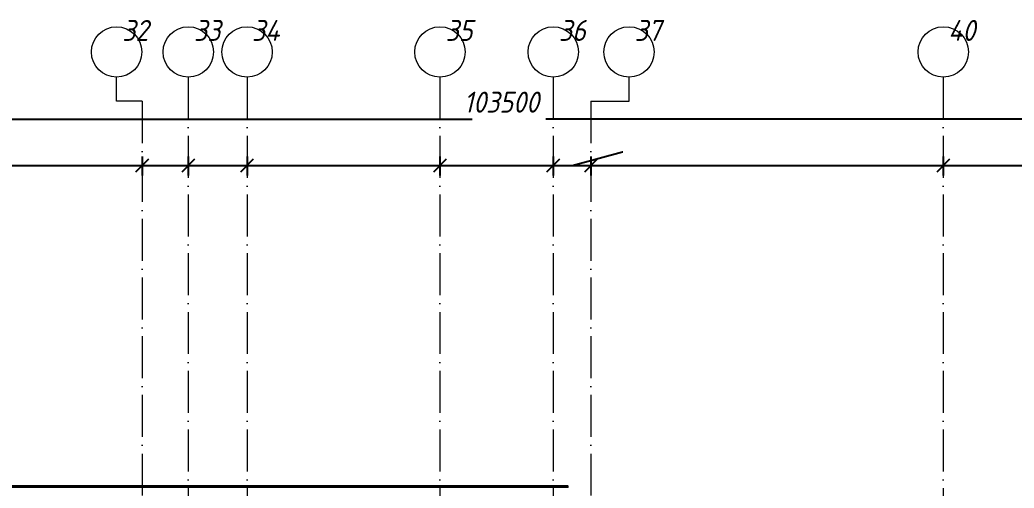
# Model space of a CAD drawing. Header units: millimetres. Extents: x -401725 to 250493, y 305116 to 802890.
# Drawn here: x 27833 to 39685, y 407898 to 413480 of the extents above; entities that cross this region are included whole.
import ezdxf

# ---------------------------------------------------------------- set-up
doc = ezdxf.new("R2010")
doc.units = ezdxf.units.MM
doc.linetypes.add('50_200_ШТРИХ_1Т_ш5_п1_п1_', pattern=[700, 500, -100, 0, -100])
for name, color, linetype, lineweight in [('A-____-____-DIMS', 7, 'Continuous', 9), ('A-GENM-____-MCUT', 7, 'Continuous', 25), ('A-GENM-____-OTLN', 7, 'Continuous', 9), ('S-GRID-____-IDEN', 7, 'Continuous', 9), ('S-GRID-____-OTLN', 7, 'Continuous', 9), ('S-GRID-____-OTLN-1', 7, '50_200_ШТРИХ_1Т_ш5_п1_п1_', 9)]:
    doc.layers.add(name, color=color, linetype=linetype, lineweight=lineweight)
doc.styles.add('ISOCPEUR_I', font='isocpeui.ttf', dxfattribs={"width": 0.9, "height": 2.5})
doc.styles.add('ISOCPEUR_I_9', font='isocpeui.ttf', dxfattribs={"width": 0.9, "height": 250})
doc.dimstyles.new('ISO-2_5_0_9К_БОЛЬШОЙ_ОСИ', dxfattribs={"dimscale": 304.8, "dimtxt": 248.995294, "dimasz": 0.492126, "dimexe": 0.393701, "dimexo": 0, "dimgap": 0, "dimtad": 1, "dimdec": 0, "dimzin": 0, "dimdsep": 46, "dimtxsty": 'ISOCPEUR_I', "dimblk1": 'OBLIQUE', "dimblk2": 'OBLIQUE', "dimsah": 1, "dimcen": 0.09, "dimdle": 0.393701, "dimazin": 0, "dimtfac": 1, "dimtdec": 4, "dimtix": 1, "dimtmove": 0, "dimatfit": 3, "dimfxl": 1, "dimtvp": 1, "dimtolj": 1, "dimtzin": 0, "dimarcsym": 2})
doc.dimstyles.new('ISO-2_5_0_9К_БОЛЬШОЙ_ОСИ_1', dxfattribs={"dimscale": 304.8, "dimtxt": 248.995294, "dimasz": 0.492126, "dimexe": 0.393701, "dimexo": 0, "dimgap": 0, "dimtad": 1, "dimdec": 0, "dimzin": 0, "dimdsep": 46, "dimtxsty": 'ISOCPEUR_I', "dimblk1": 'OBLIQUE', "dimblk2": 'OBLIQUE', "dimsah": 1, "dimcen": 0.09, "dimdle": 0.393701, "dimazin": 0, "dimtfac": 1, "dimtdec": 4, "dimtix": 1, "dimtmove": 1, "dimatfit": 3, "dimfxl": 1, "dimtvp": 1, "dimtolj": 1, "dimtzin": 0, "dimarcsym": 2})
doc.dimstyles.new('ISO-2_5_0_9К_БОЛЬШОЙ_ОСИ_2', dxfattribs={"dimscale": 304.8, "dimtxt": 248.995294, "dimasz": 0.492126, "dimexe": 0.393701, "dimexo": 0, "dimgap": 0, "dimtad": 1, "dimdec": 0, "dimzin": 0, "dimdsep": 46, "dimtxsty": 'ISOCPEUR_I_9', "dimblk1": 'OBLIQUE', "dimblk2": 'OBLIQUE', "dimsah": 1, "dimcen": 0.09, "dimdle": 0.393701, "dimazin": 0, "dimtfac": 1, "dimtdec": 4, "dimtix": 1, "dimtmove": 2, "dimatfit": 3, "dimfxl": 1, "dimtvp": 1, "dimtolj": 1, "dimtzin": 0, "dimarcsym": 2})

# ---------------------------------------------------------------- blocks, each defined once
blk = doc.blocks.new('141_Фартук_СКБ - 141_Фартук_СКБ_вентфасад-30031396-АР1_План отверстий 2 этажа в осях 1-64_Ю-ЯЯ')
at = {"layer": 'A-GENM-____-MCUT'}
for p, q in [((26160, -29), (0, -29)), ((0, -29), (0, -30)), ((0, -30), (26160, -30))]:
    blk.add_line(p, q, dxfattribs=at)
at = {"layer": 'A-GENM-____-OTLN'}
for p, q in [((0, -11), (26160, -11)), ((0, -11), (0, -12)), ((0, -12), (26160, -12)), ((0, -12), (0, -29))]:
    blk.add_line(p, q, dxfattribs=at)
blk = doc.blocks.new('Ось сетки - Круг_Ø6_00__ISO-2_5_0_9K_-25732049-АР1_План отверстий 2 этажа в осях 1-64_Ю-ЯЯ')
at = {"layer": 'S-GRID-____-IDEN'}
blk.add_circle((0, 0), 3, dxfattribs=at)
blk = doc.blocks.new('_Oblique')
at = {"color": 0, "linetype": 'ByBlock', "lineweight": -2}
blk.add_line((-0.5, -0.5), (0.5, 0.5), dxfattribs=at)
blk = doc.blocks.new('*D8870')
at = {"layer": 'A-____-____-DIMS', "color": 0, "lineweight": -2, "transparency": 16777216}
for p, q in [((26591, 411851), (26591, 411625)), ((29291, 411851), (29291, 411625)), ((26471, 411745), (29411, 411745))]:
    blk.add_line(p, q, dxfattribs=at)
at = {"layer": 'Defpoints', "color": 0, "transparency": 16777216}
for p in [(26591, 411851), (29291, 411851), (29291, 411745)]:
    blk.add_point(p, dxfattribs=at)
at = {"layer": 'A-____-____-DIMS', "color": 0, "lineweight": -2, "transparency": 16777216, "xscale": 150, "yscale": 150, "zscale": 150, "rotation": 180}
blk.add_blockref('_Oblique', (26591, 411745), dxfattribs=at)
at = {"layer": 'A-____-____-DIMS', "color": 0, "lineweight": -2, "transparency": 16777216, "xscale": 150, "yscale": 150, "zscale": 150}
blk.add_blockref('_Oblique', (29291, 411745), dxfattribs=at)
at = {"layer": 'A-____-____-DIMS', "color": 0, "transparency": 16777216, "insert": (27941, 411746), "char_height": 2.5, "width": 758.48, "attachment_point": 5, "style": 'ISOCPEUR_I'}
blk.add_mtext('\\A1;2700', dxfattribs=at)
blk = doc.blocks.new('*D8871')
at = {"layer": 'A-____-____-DIMS', "color": 0, "lineweight": -2, "transparency": 16777216}
for p, q in [((29291, 411851), (29291, 411625)), ((29841, 411851), (29841, 411625)), ((29171, 411745), (29961, 411745))]:
    blk.add_line(p, q, dxfattribs=at)
at = {"layer": 'Defpoints', "color": 0, "transparency": 16777216}
for p in [(29291, 411851), (29841, 411851), (29841, 411745)]:
    blk.add_point(p, dxfattribs=at)
at = {"layer": 'A-____-____-DIMS', "color": 0, "lineweight": -2, "transparency": 16777216, "xscale": 150, "yscale": 150, "zscale": 150, "rotation": 180}
blk.add_blockref('_Oblique', (29291, 411745), dxfattribs=at)
at = {"layer": 'A-____-____-DIMS', "color": 0, "lineweight": -2, "transparency": 16777216, "xscale": 150, "yscale": 150, "zscale": 150}
blk.add_blockref('_Oblique', (29841, 411745), dxfattribs=at)
at = {"layer": 'A-____-____-DIMS', "color": 0, "transparency": 16777216, "insert": (29566, 411746), "char_height": 2.5, "width": 568.86, "attachment_point": 5, "style": 'ISOCPEUR_I'}
blk.add_mtext('\\A1;550', dxfattribs=at)
blk = doc.blocks.new('*D8872')
at = {"layer": 'A-____-____-DIMS', "color": 0, "lineweight": -2, "transparency": 16777216}
for p, q in [((29841, 411851), (29841, 411625)), ((30541, 411851), (30541, 411625)), ((29721, 411745), (30661, 411745))]:
    blk.add_line(p, q, dxfattribs=at)
at = {"layer": 'Defpoints', "color": 0, "transparency": 16777216}
for p in [(29841, 411851), (30541, 411851), (30541, 411745)]:
    blk.add_point(p, dxfattribs=at)
at = {"layer": 'A-____-____-DIMS', "color": 0, "lineweight": -2, "transparency": 16777216, "xscale": 150, "yscale": 150, "zscale": 150, "rotation": 180}
blk.add_blockref('_Oblique', (29841, 411745), dxfattribs=at)
at = {"layer": 'A-____-____-DIMS', "color": 0, "lineweight": -2, "transparency": 16777216, "xscale": 150, "yscale": 150, "zscale": 150}
blk.add_blockref('_Oblique', (30541, 411745), dxfattribs=at)
at = {"layer": 'A-____-____-DIMS', "color": 0, "transparency": 16777216, "insert": (30191, 411746), "char_height": 2.5, "width": 568.86, "attachment_point": 5, "style": 'ISOCPEUR_I'}
blk.add_mtext('\\A1;700', dxfattribs=at)
blk = doc.blocks.new('*D8873')
at = {"layer": 'A-____-____-DIMS', "color": 0, "lineweight": -2, "transparency": 16777216}
for p, q in [((30541, 411851), (30541, 411625)), ((32841, 411851), (32841, 411625)), ((30421, 411745), (32961, 411745))]:
    blk.add_line(p, q, dxfattribs=at)
at = {"layer": 'Defpoints', "color": 0, "transparency": 16777216}
for p in [(30541, 411851), (32841, 411851), (32841, 411745)]:
    blk.add_point(p, dxfattribs=at)
at = {"layer": 'A-____-____-DIMS', "color": 0, "lineweight": -2, "transparency": 16777216, "xscale": 150, "yscale": 150, "zscale": 150, "rotation": 180}
blk.add_blockref('_Oblique', (30541, 411745), dxfattribs=at)
at = {"layer": 'A-____-____-DIMS', "color": 0, "lineweight": -2, "transparency": 16777216, "xscale": 150, "yscale": 150, "zscale": 150}
blk.add_blockref('_Oblique', (32841, 411745), dxfattribs=at)
at = {"layer": 'A-____-____-DIMS', "color": 0, "transparency": 16777216, "insert": (31691, 411746), "char_height": 2.5, "width": 758.48, "attachment_point": 5, "style": 'ISOCPEUR_I'}
blk.add_mtext('\\A1;2300', dxfattribs=at)
blk = doc.blocks.new('*D8874')
at = {"layer": 'A-____-____-DIMS', "color": 0, "lineweight": -2, "transparency": 16777216}
for p, q in [((32841, 411851), (32841, 411625)), ((34191, 411851), (34191, 411625)), ((32721, 411745), (34311, 411745))]:
    blk.add_line(p, q, dxfattribs=at)
at = {"layer": 'Defpoints', "color": 0, "transparency": 16777216}
for p in [(32841, 411851), (34191, 411851), (34191, 411745)]:
    blk.add_point(p, dxfattribs=at)
at = {"layer": 'A-____-____-DIMS', "color": 0, "lineweight": -2, "transparency": 16777216, "xscale": 150, "yscale": 150, "zscale": 150, "rotation": 180}
blk.add_blockref('_Oblique', (32841, 411745), dxfattribs=at)
at = {"layer": 'A-____-____-DIMS', "color": 0, "lineweight": -2, "transparency": 16777216, "xscale": 150, "yscale": 150, "zscale": 150}
blk.add_blockref('_Oblique', (34191, 411745), dxfattribs=at)
at = {"layer": 'A-____-____-DIMS', "color": 0, "transparency": 16777216, "insert": (33516, 411746), "char_height": 2.5, "width": 701.02, "attachment_point": 5, "style": 'ISOCPEUR_I'}
blk.add_mtext('\\A1;1350', dxfattribs=at)
blk = doc.blocks.new('*D8875')
at = {"layer": 'A-____-____-DIMS', "color": 0, "lineweight": -2, "transparency": 16777216}
for p, q in [((34191, 411851), (34191, 411625)), ((34416, 411745), (35017, 411905)), ((34641, 411851), (34641, 411625)), ((35017, 411905), (35022, 411905)), ((34071, 411745), (34761, 411745))]:
    blk.add_line(p, q, dxfattribs=at)
at = {"layer": 'Defpoints', "color": 0, "transparency": 16777216}
for p in [(34191, 411851), (34641, 411851), (34641, 411745)]:
    blk.add_point(p, dxfattribs=at)
at = {"layer": 'A-____-____-DIMS', "color": 0, "lineweight": -2, "transparency": 16777216, "xscale": 150, "yscale": 150, "zscale": 150, "rotation": 180}
blk.add_blockref('_Oblique', (34191, 411745), dxfattribs=at)
at = {"layer": 'A-____-____-DIMS', "color": 0, "lineweight": -2, "transparency": 16777216, "xscale": 150, "yscale": 150, "zscale": 150}
blk.add_blockref('_Oblique', (34641, 411745), dxfattribs=at)
at = {"layer": 'A-____-____-DIMS', "color": 0, "transparency": 16777216, "insert": (35017, 411908), "char_height": 2.5, "width": 591.84, "attachment_point": 1, "line_spacing_factor": 1.149209, "style": 'ISOCPEUR_I'}
blk.add_mtext('\\A1;450', dxfattribs=at)
blk = doc.blocks.new('*D8876')
at = {"layer": 'A-____-____-DIMS', "color": 0, "lineweight": -2, "transparency": 16777216}
for p, q in [((34641, 411851), (34641, 411625)), ((38841, 411851), (38841, 411625)), ((34521, 411745), (38961, 411745))]:
    blk.add_line(p, q, dxfattribs=at)
at = {"layer": 'Defpoints', "color": 0, "transparency": 16777216}
for p in [(34641, 411851), (38841, 411851), (38841, 411745)]:
    blk.add_point(p, dxfattribs=at)
at = {"layer": 'A-____-____-DIMS', "color": 0, "lineweight": -2, "transparency": 16777216, "xscale": 150, "yscale": 150, "zscale": 150, "rotation": 180}
blk.add_blockref('_Oblique', (34641, 411745), dxfattribs=at)
at = {"layer": 'A-____-____-DIMS', "color": 0, "lineweight": -2, "transparency": 16777216, "xscale": 150, "yscale": 150, "zscale": 150}
blk.add_blockref('_Oblique', (38841, 411745), dxfattribs=at)
at = {"layer": 'A-____-____-DIMS', "color": 0, "transparency": 16777216, "insert": (36741, 411746), "char_height": 2.5, "width": 781.46, "attachment_point": 5, "style": 'ISOCPEUR_I'}
blk.add_mtext('\\A1;4200', dxfattribs=at)
blk = doc.blocks.new('*D8877')
at = {"layer": 'A-____-____-DIMS', "color": 0, "lineweight": -2, "transparency": 16777216}
for p, q in [((38841, 411851), (38841, 411625)), ((41341, 411851), (41341, 411625)), ((38721, 411745), (41461, 411745))]:
    blk.add_line(p, q, dxfattribs=at)
at = {"layer": 'Defpoints', "color": 0, "transparency": 16777216}
for p in [(38841, 411851), (41341, 411851), (41341, 411745)]:
    blk.add_point(p, dxfattribs=at)
at = {"layer": 'A-____-____-DIMS', "color": 0, "lineweight": -2, "transparency": 16777216, "xscale": 150, "yscale": 150, "zscale": 150, "rotation": 180}
blk.add_blockref('_Oblique', (38841, 411745), dxfattribs=at)
at = {"layer": 'A-____-____-DIMS', "color": 0, "lineweight": -2, "transparency": 16777216, "xscale": 150, "yscale": 150, "zscale": 150}
blk.add_blockref('_Oblique', (41341, 411745), dxfattribs=at)
at = {"layer": 'A-____-____-DIMS', "color": 0, "transparency": 16777216, "insert": (40091, 411746), "char_height": 2.5, "width": 758.48, "attachment_point": 5, "style": 'ISOCPEUR_I'}
blk.add_mtext('\\A1;2500', dxfattribs=at)
blk = doc.blocks.new('*D8979')
at = {"layer": 'A-____-____-DIMS', "color": 0, "lineweight": -2, "transparency": 16777216}
for p, q in [((-18009, 412403), (-18009, 412177)), ((85491, 412403), (85491, 412177)), ((-18129, 412297), (33224, 412297)), ((85611, 412297), (34103, 412297))]:
    blk.add_line(p, q, dxfattribs=at)
at = {"layer": 'Defpoints', "color": 0, "transparency": 16777216}
for p in [(-18009, 412403), (85491, 412403), (85491, 412297)]:
    blk.add_point(p, dxfattribs=at)
at = {"layer": 'A-____-____-DIMS', "color": 0, "lineweight": -2, "transparency": 16777216, "xscale": 150, "yscale": 150, "zscale": 150, "rotation": 180}
blk.add_blockref('_Oblique', (-18009, 412297), dxfattribs=at)
at = {"layer": 'A-____-____-DIMS', "color": 0, "lineweight": -2, "transparency": 16777216, "xscale": 150, "yscale": 150, "zscale": 150}
blk.add_blockref('_Oblique', (85491, 412297), dxfattribs=at)
at = {"layer": 'A-____-____-DIMS', "color": 0, "transparency": 16777216, "insert": (33124, 412624), "char_height": 250, "width": 1080.26, "attachment_point": 1, "line_spacing_factor": 1.149209, "style": 'ISOCPEUR_I_9'}
blk.add_mtext('\\A1;103500', dxfattribs=at)

msp = doc.modelspace()

# ---------------------------------------------------------------- linework, layer by layer
at = {"layer": 'S-GRID-____-OTLN'}
for p, q in [((28986.0256, 412509.2909), (28986.0256, 412797.5486)), ((35094.5154, 412509.2909), (35094.5154, 412797.5486)), ((29290.9187, 412509.2909), (28986.0256, 412509.2909)), ((34640.9187, 412509.2909), (35094.5154, 412509.2909))]:
    msp.add_line(p, q, dxfattribs=at)
at = {"layer": 'S-GRID-____-OTLN-1'}
for p, q in [((29840.9187, 412797.5486), (29840.9187, 374972.062)), ((30540.9187, 412797.5486), (30540.9187, 399152.0275)), ((32840.9187, 412797.5486), (32840.9187, 374796.285)), ((34190.9187, 412797.5486), (34190.9187, 388580.1809)), ((38840.9187, 412797.5486), (38840.9187, 374796.285)), ((29290.9187, 412509.2909), (29290.9187, 374796.285)), ((34640.9187, 412509.2909), (34640.9187, 388580.1809))]:
    msp.add_line(p, q, dxfattribs=at)

# ---------------------------------------------------------------- block references
at = {"layer": 'A-GENM-____-OTLN', "rotation": 180}
msp.add_blockref('141_Фартук_СКБ - 141_Фартук_СКБ_вентфасад-30031396-АР1_План отверстий 2 этажа в осях 1-64_Ю-ЯЯ', (34370.9187, 407892.7392), dxfattribs=at)
at = {"layer": 'S-GRID-____-IDEN', "xscale": 99.99999999999993, "yscale": 99.99999999999993, "zscale": 99.99999999999993, "rotation": 180}
for p in [(28986.0256, 413097.5486), (29840.9187, 413097.5486), (30540.9187, 413097.5486), (32840.9187, 413097.5486), (34190.9187, 413097.5486), (35094.5154, 413097.5486), (38840.9187, 413097.5486)]:
    msp.add_blockref('Ось сетки - Круг_Ø6_00__ISO-2_5_0_9K_-25732049-АР1_План отверстий 2 этажа в осях 1-64_Ю-ЯЯ', p, dxfattribs=at)

# ---------------------------------------------------------------- texts
at = {"layer": 'S-GRID-____-IDEN', "char_height": 250, "attachment_point": 1, "style": 'ISOCPEUR_I_9'}
for s, insert, width in [('32', (29053.3191, 413478.7359), 404.0505), ('33', (29908.2122, 413478.7359), 404.0505), ('34', (30599.2122, 413478.7359), 425.696062), ('35', (32908.2122, 413478.7359), 404.0505), ('36', (34258.2122, 413478.7359), 404.0505), ('37', (35161.8089, 413478.7359), 404.0505), ('40', (38899.2122, 413478.7359), 425.696062)]:
    msp.add_mtext(s, dxfattribs=dict(at, insert=insert, width=width))

# ---------------------------------------------------------------- dimensions: what is measured, and where the dimension line sits
at = {"layer": 'A-____-____-DIMS'}
for base, p1, p2, dimstyle, override, picture, middle in [((85490.9187, 412297.3658), (-18009.0813, 412403.4318), (85490.9187, 412403.4318), 'ISO-2_5_0_9К_БОЛЬШОЙ_ОСИ_2', {"dimpost": '<>', "dimfxl": 103500}, '*D8979', (33663.769, 412457.313)), ((34640.9187, 411745.1465), (34190.9187, 411851.2125), (34640.9187, 411851.2125), 'ISO-2_5_0_9К_БОЛЬШОЙ_ОСИ_1', {"dimpost": '<>', "dimfxl": 450}, '*D8875', (35016.9713, 411905.0938))]:
    dim = msp.add_linear_dim(base=base, p1=p1, p2=p2, dimstyle=dimstyle, override=override, dxfattribs=at)
    dim.commit()
    dim.dimension.update_dxf_attribs({"geometry": picture, "text_midpoint": middle, "dimtype": 160})
for base, p1, p2, override, picture, middle in [((29290.9187, 411745.1465), (26590.9187, 411851.2125), (29290.9187, 411851.2125), {"dimpost": '<>', "dimfxl": 2700}, '*D8870', (27940.9187, 411746.4126)), ((29840.9187, 411745.1465), (29290.9187, 411851.2125), (29840.9187, 411851.2125), {"dimpost": '<>', "dimfxl": 550}, '*D8871', (29565.9187, 411746.3965)), ((30540.9187, 411745.1465), (29840.9187, 411851.2125), (30540.9187, 411851.2125), {"dimpost": '<>', "dimfxl": 700}, '*D8872', (30190.9187, 411746.4126)), ((32840.9187, 411745.1465), (30540.9187, 411851.2125), (32840.9187, 411851.2125), {"dimpost": '<>', "dimfxl": 2300}, '*D8873', (31690.9187, 411746.3965)), ((34190.9187, 411745.1465), (32840.9187, 411851.2125), (34190.9187, 411851.2125), {"dimpost": '<>', "dimfxl": 1350}, '*D8874', (33515.9187, 411746.3965)), ((38840.9187, 411745.1465), (34640.9187, 411851.2125), (38840.9187, 411851.2125), {"dimpost": '<>', "dimfxl": 4200}, '*D8876', (36740.9187, 411746.3965)), ((41340.9187, 411745.1465), (38840.9187, 411851.2125), (41340.9187, 411851.2125), {"dimpost": '<>', "dimfxl": 2500}, '*D8877', (40090.9187, 411746.3965))]:
    dim = msp.add_linear_dim(base=base, p1=p1, p2=p2, dimstyle='ISO-2_5_0_9К_БОЛЬШОЙ_ОСИ', override=override, dxfattribs=at)
    dim.commit()
    dim.dimension.update_dxf_attribs({"geometry": picture, "text_midpoint": middle})

doc.saveas('drawing.dxf')
